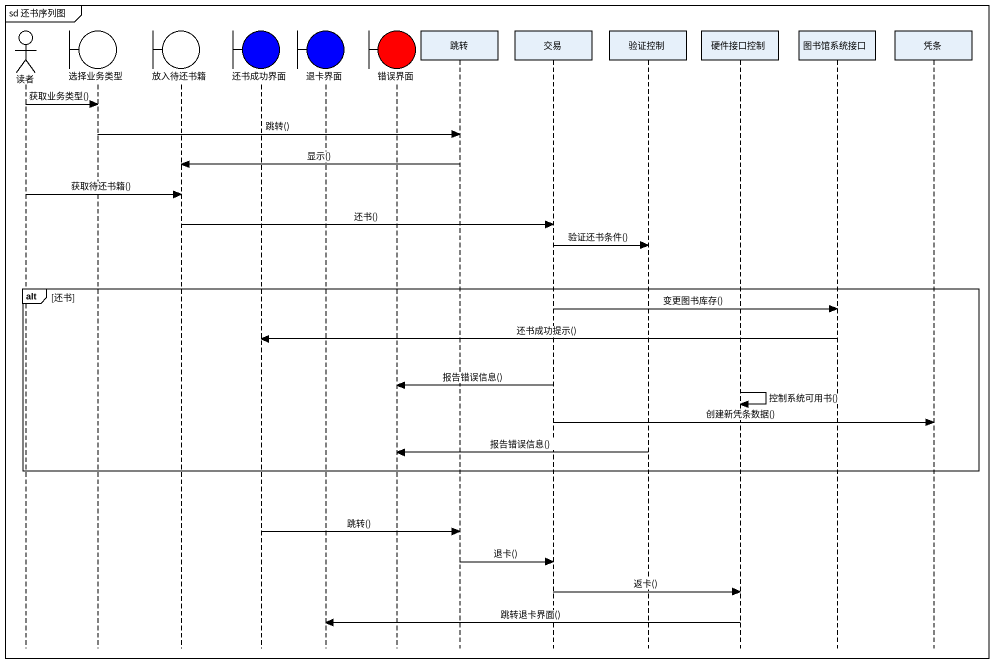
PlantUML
@startuml
mainframe sd 还书序列图
hide footbox
actor 读者
boundary 选择业务类型
boundary 放入待还书籍
boundary 还书成功界面 #0000FF
boundary 退卡界面 #0000FF
boundary 错误界面 #FF0000
participant 跳转
participant 交易
participant 验证控制
participant 硬件接口控制
participant 图书馆系统接口
participant 凭条

读者 -> 选择业务类型 : 获取业务类型()
选择业务类型 -> 跳转 : 跳转()
跳转 -> 放入待还书籍 : 显示()
读者 -> 放入待还书籍 : 获取待还书籍()
放入待还书籍 -> 交易 : 还书()
交易 -> 验证控制 : 验证还书条件()
alt 还书
  交易 -> 图书馆系统接口 : 变更图书库存()
  图书馆系统接口 -> 还书成功界面 : 还书成功提示()
  交易 -> 错误界面 : 报告错误信息()
  硬件接口控制 -> 硬件接口控制 : 控制系统可用书()
  交易 -> 凭条 : 创建新凭条数据()
  验证控制 -> 错误界面 : 报告错误信息()
end
还书成功界面 -> 跳转 : 跳转()
跳转 -> 交易 : 退卡()
交易 -> 硬件接口控制 : 返卡()
硬件接口控制 -> 退卡界面 : 跳转退卡界面()
@enduml
